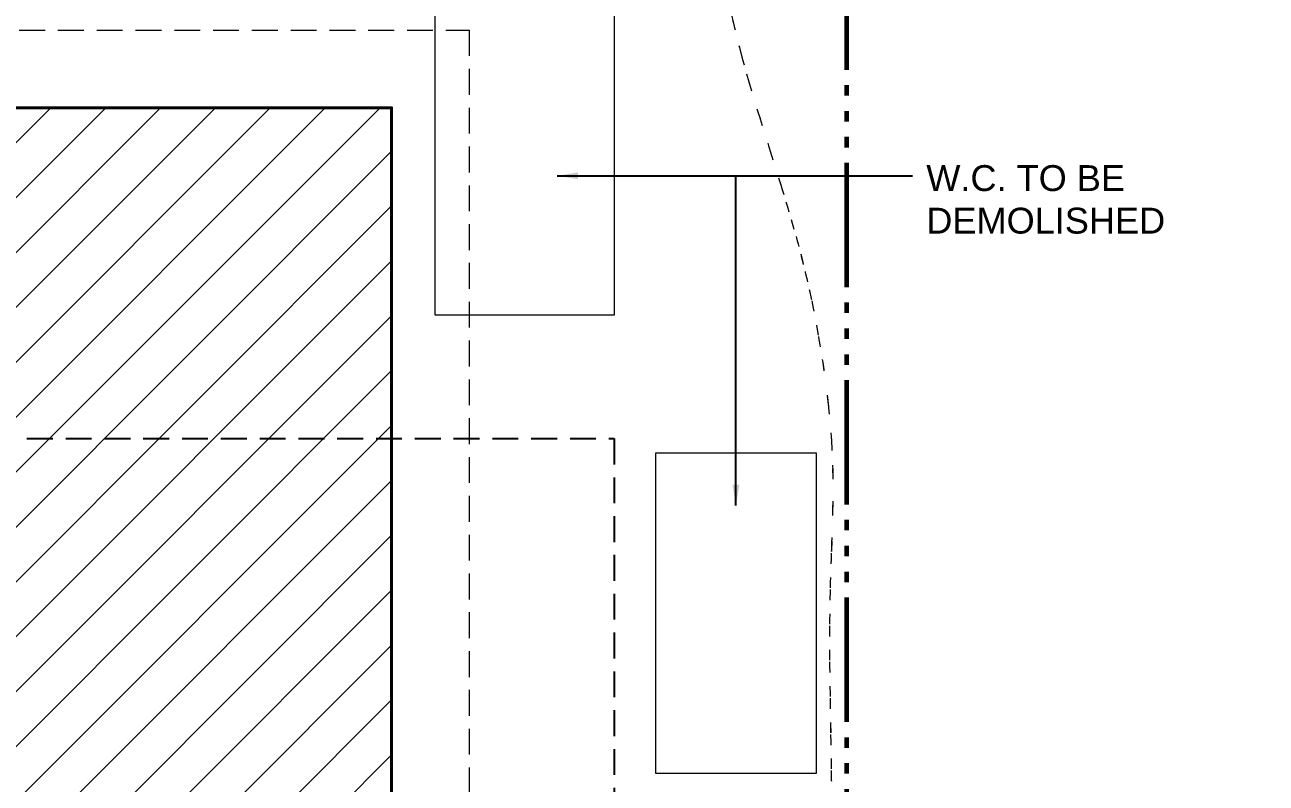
# Model space of a CAD drawing. Header units: inches. Extents: x 1367 to 15762, y 1989 to 8927.
# Drawn here: x 7736.02 to 7748.02, y 2030.2 to 2037.53 of the extents above; entities that cross this region are included whole.
import ezdxf

# ---------------------------------------------------------------- set-up
doc = ezdxf.new("R2010")
doc.units = ezdxf.units.IN
doc.header["$MEASUREMENT"] = 0
for name, pattern in [('ACAD_ISO06W100', [36, 24, -3, 0, -3, 0, -3, 0, -3]), ('DASHED2', [0.375, 0.25, -0.125]), ('DOT', [0.25, 0, -0.25])]:
    doc.linetypes.add(name, pattern=pattern)
for name, color, linetype, lineweight in [('boundary', 2, 'Continuous', 60), ('demolished', 40, 'Continuous', 25), ('EXIST.', 21, 'Continuous', 20), ('hatch', 8, 'Continuous', 5), ('text', 6, 'Continuous', 25), ('wall', 1, 'Continuous', 40), ('win', 60, 'Continuous', 9)]:
    doc.layers.add(name, color=color, linetype=linetype, lineweight=lineweight)
doc.styles.get("Standard").update_dxf_attribs({"font": 'arial.ttf', "height": 0.36})
doc.dimstyles.get("Standard").update_dxf_attribs({"dimtxt": 0.36, "dimasz": 0.2, "dimexe": 0.2, "dimexo": 0.2, "dimgap": 0.1, "dimtad": 1, "dimzin": 0, "dimdsep": 46, "dimtxsty": 'Standard', "dimblk": 'ARCHTICK', "dimcen": 0.2, "dimdle": 0.2, "dimclrd": 256, "dimclre": 256, "dimadec": 0, "dimazin": 0, "dimtfac": 1, "dimtofl": 0, "dimtmove": 2, "dimatfit": 3, "dimfxl": 0, "dimtolj": 1, "dimtzin": 0, "dimlwd": -1, "dimlwe": -1, "dimarcsym": 0})

# ---------------------------------------------------------------- blocks, each defined once
blk = doc.blocks.new('_ArchTick')
at = {"color": 0, "linetype": 'ByBlock', "const_width": 0.15}
blk.add_lwpolyline([(-0.5, -0.5), (0.5, 0.5)], dxfattribs=at)

msp = doc.modelspace()

# ---------------------------------------------------------------- hatches: boundary and pattern name
at = {"layer": 'hatch'}
h = msp.add_hatch(dxfattribs=at)
h.set_pattern_fill('ANSI31', color=256, scale=3, style=0)
h.set_pattern_definition([(45, (8001.755, 1794.68602), (-0.26516504, 0.26516504), [])])
h.paths.add_polyline_path([(7708.965, 2026.528), (7722.365, 2026.528), (7722.365, 2024.082), (7726.165, 2024.082), (7726.165, 2026.528), (7739.565, 2026.528), (7739.565, 2033.532), (7734.915, 2033.532), (7734.915, 2035.232), (7723.465, 2035.232), (7723.465, 2036.728), (7708.965, 2036.728)], flags=17)
h.paths.add_polyline_path([(7708.965, 2026.528), (7722.365, 2026.528), (7722.365, 2024.082), (7726.165, 2024.082), (7726.165, 2026.528), (7739.565, 2026.528), (7739.565, 2036.728), (7708.965, 2036.728)])
h.paths.add_polyline_path([(7708.965, 2026.528), (7722.365, 2026.528), (7722.365, 2021.513), (7726.165, 2021.513), (7726.165, 2026.528), (7739.565, 2026.528), (7739.565, 2033.532), (7734.915, 2033.532), (7734.915, 2035.232), (7723.465, 2035.232), (7723.465, 2036.728), (7708.965, 2036.728)])
h.paths.add_polyline_path([(7720.942, 2031.278), (7728.58, 2031.278), (7728.58, 2031.976), (7720.942, 2031.976)], flags=24)

# ---------------------------------------------------------------- linework, layer by layer
at = {"layer": 'boundary', "linetype": 'ACAD_ISO06W100', "ltscale": 0.05}
msp.add_line((7743.965, 2016.095), (7743.965, 2038.732), dxfattribs=at)
at = {"layer": 'demolished', "linetype": 'DASHED2'}
for p, q in [((7734.915, 2033.532), (7741.715, 2033.532)), ((7741.715, 2033.532), (7741.715, 2029.132))]:
    msp.add_line(p, q, dxfattribs=at)
at = {"layer": 'EXIST.'}
for points in [[(7739.985, 2037.822), (7741.715, 2037.822), (7741.715, 2034.723), (7739.985, 2034.723)], [(7742.12, 2033.395), (7743.668, 2033.395), (7743.668, 2030.296), (7742.12, 2030.296)]]:
    msp.add_lwpolyline(points, close=True, dxfattribs=at)
at = {"layer": 'wall'}
msp.add_lwpolyline([(7708.965, 2036.728), (7739.565, 2036.728), (7739.565, 2026.528), (7726.165, 2026.528), (7726.165, 2021.513), (7722.365, 2021.513), (7722.365, 2026.528), (7708.965, 2026.528), (7708.965, 2036.728)], dxfattribs=at)
at = {"layer": 'win', "linetype": 'DASHED2'}
msp.add_lwpolyline([(7708.215, 2037.478), (7740.315, 2037.478), (7740.315, 2025.778), (7726.915, 2025.778), (7726.915, 2020.763), (7721.615, 2020.763), (7721.615, 2025.778), (7708.215, 2025.778)], close=True, dxfattribs=at)
at = {"layer": 'win', "linetype": 'DOT'}
for points, knots in [([(7742.694, 2039.755), (7742.688, 2039.381), (7742.679, 2038.715), (7742.875, 2037.22), (7743.457, 2035.76), (7743.751, 2034.26), (7743.857, 2033.157), (7743.765, 2031.719), (7743.874, 2029.453), (7743.726, 2027.616), (7743.708, 2026.528)], [0, 0, 0, 0, 1.12076, 1.996328, 4.503738, 5.79569, 6.571861, 7.821237, 10.10869, 13.36161, 13.36161, 13.36161, 13.36161]), ([(7743.377, 2035.819), (7743.424, 2035.665), (7743.515, 2035.348), (7743.591, 2035.027), (7743.626, 2034.861)], [4.0215518, 4.0215518, 4.0215518, 4.0215518, 4.5037383, 5.0106041, 5.0106041, 5.0106041, 5.0106041]), ([(7743.377, 2035.819), (7743.424, 2035.665), (7743.515, 2035.348), (7743.591, 2035.027), (7743.626, 2034.861)], [4.0215518, 4.0215518, 4.0215518, 4.0215518, 4.5037383, 5.0106042, 5.0106042, 5.0106042, 5.0106042]), ([(7743.377, 2035.819), (7743.424, 2035.665), (7743.515, 2035.348), (7743.591, 2035.027), (7743.626, 2034.861)], [4.0215518, 4.0215518, 4.0215518, 4.0215518, 4.5037383, 5.0106041, 5.0106041, 5.0106041, 5.0106041]), ([(7743.377, 2035.819), (7743.424, 2035.665), (7743.515, 2035.348), (7743.591, 2035.027), (7743.626, 2034.861)], [4.0215518, 4.0215518, 4.0215518, 4.0215518, 4.5037383, 5.0106042, 5.0106042, 5.0106042, 5.0106042]), ([(7743.377, 2035.819), (7743.424, 2035.665), (7743.515, 2035.348), (7743.591, 2035.027), (7743.626, 2034.861)], [4.0215518, 4.0215518, 4.0215518, 4.0215518, 4.5037383, 5.0106041, 5.0106041, 5.0106041, 5.0106041]), ([(7743.377, 2035.819), (7743.424, 2035.665), (7743.515, 2035.348), (7743.591, 2035.027), (7743.626, 2034.861)], [4.0215518, 4.0215518, 4.0215518, 4.0215518, 4.5037383, 5.0106042, 5.0106042, 5.0106042, 5.0106042]), ([(7743.377, 2035.819), (7743.424, 2035.665), (7743.515, 2035.348), (7743.591, 2035.027), (7743.626, 2034.861)], [4.0215518, 4.0215518, 4.0215518, 4.0215518, 4.5037383, 5.0106041, 5.0106041, 5.0106041, 5.0106041]), ([(7743.377, 2035.819), (7743.424, 2035.665), (7743.515, 2035.348), (7743.591, 2035.027), (7743.626, 2034.861)], [4.0215518, 4.0215518, 4.0215518, 4.0215518, 4.5037383, 5.0106042, 5.0106042, 5.0106042, 5.0106042]), ([(7743.377, 2035.819), (7743.424, 2035.665), (7743.515, 2035.348), (7743.591, 2035.027), (7743.626, 2034.861)], [4.0215518, 4.0215518, 4.0215518, 4.0215518, 4.5037383, 5.0106041, 5.0106041, 5.0106041, 5.0106041]), ([(7743.377, 2035.819), (7743.424, 2035.665), (7743.515, 2035.348), (7743.591, 2035.027), (7743.626, 2034.861)], [4.0215518, 4.0215518, 4.0215518, 4.0215518, 4.5037383, 5.0106042, 5.0106042, 5.0106042, 5.0106042]), ([(7743.377, 2035.819), (7743.424, 2035.665), (7743.515, 2035.348), (7743.591, 2035.027), (7743.626, 2034.861)], [4.0215518, 4.0215518, 4.0215518, 4.0215518, 4.5037383, 5.0106041, 5.0106041, 5.0106041, 5.0106041]), ([(7743.377, 2035.819), (7743.424, 2035.665), (7743.515, 2035.348), (7743.591, 2035.027), (7743.626, 2034.861)], [4.0215518, 4.0215518, 4.0215518, 4.0215518, 4.5037383, 5.0106042, 5.0106042, 5.0106042, 5.0106042]), ([(7743.377, 2035.819), (7743.424, 2035.665), (7743.515, 2035.348), (7743.591, 2035.027), (7743.626, 2034.861)], [4.0215518, 4.0215518, 4.0215518, 4.0215518, 4.5037383, 5.0106041, 5.0106041, 5.0106041, 5.0106041]), ([(7743.377, 2035.819), (7743.424, 2035.665), (7743.515, 2035.348), (7743.591, 2035.027), (7743.626, 2034.861)], [4.0215518, 4.0215518, 4.0215518, 4.0215518, 4.5037383, 5.0106042, 5.0106042, 5.0106042, 5.0106042]), ([(7743.377, 2035.819), (7743.424, 2035.665), (7743.515, 2035.348), (7743.591, 2035.027), (7743.626, 2034.861)], [4.0215518, 4.0215518, 4.0215518, 4.0215518, 4.5037383, 5.0106041, 5.0106041, 5.0106041, 5.0106041]), ([(7743.377, 2035.819), (7743.424, 2035.665), (7743.515, 2035.348), (7743.591, 2035.027), (7743.626, 2034.861)], [4.0215518, 4.0215518, 4.0215518, 4.0215518, 4.5037383, 5.0106042, 5.0106042, 5.0106042, 5.0106042]), ([(7743.377, 2035.819), (7743.424, 2035.665), (7743.515, 2035.348), (7743.591, 2035.027), (7743.626, 2034.861)], [4.0215518, 4.0215518, 4.0215518, 4.0215518, 4.5037383, 5.0106041, 5.0106041, 5.0106041, 5.0106041]), ([(7743.377, 2035.819), (7743.424, 2035.665), (7743.515, 2035.348), (7743.591, 2035.027), (7743.626, 2034.861)], [4.0215518, 4.0215518, 4.0215518, 4.0215518, 4.5037383, 5.0106042, 5.0106042, 5.0106042, 5.0106042]), ([(7743.377, 2035.819), (7743.424, 2035.665), (7743.515, 2035.348), (7743.591, 2035.027), (7743.626, 2034.861)], [4.0215518, 4.0215518, 4.0215518, 4.0215518, 4.5037383, 5.0106041, 5.0106041, 5.0106041, 5.0106041]), ([(7743.377, 2035.819), (7743.424, 2035.665), (7743.515, 2035.348), (7743.591, 2035.027), (7743.626, 2034.861)], [4.0215518, 4.0215518, 4.0215518, 4.0215518, 4.5037383, 5.0106042, 5.0106042, 5.0106042, 5.0106042]), ([(7743.728, 2034.297), (7743.739, 2034.227), (7743.76, 2034.084), (7743.777, 2033.94), (7743.785, 2033.866)], [5.5842758, 5.5842758, 5.5842758, 5.5842758, 5.7956904, 6.0182294, 6.0182294, 6.0182294, 6.0182294]), ([(7743.728, 2034.297), (7743.739, 2034.227), (7743.76, 2034.084), (7743.777, 2033.94), (7743.785, 2033.866)], [5.5842758, 5.5842758, 5.5842758, 5.5842758, 5.7956904, 6.0182294, 6.0182294, 6.0182294, 6.0182294]), ([(7743.728, 2034.297), (7743.739, 2034.227), (7743.76, 2034.084), (7743.777, 2033.94), (7743.785, 2033.866)], [5.5842758, 5.5842758, 5.5842758, 5.5842758, 5.7956904, 6.0182294, 6.0182294, 6.0182294, 6.0182294]), ([(7743.728, 2034.297), (7743.739, 2034.227), (7743.76, 2034.084), (7743.777, 2033.94), (7743.785, 2033.866)], [5.5842758, 5.5842758, 5.5842758, 5.5842758, 5.7956904, 6.0182294, 6.0182294, 6.0182294, 6.0182294]), ([(7743.728, 2034.297), (7743.739, 2034.227), (7743.76, 2034.084), (7743.777, 2033.94), (7743.785, 2033.866)], [5.5842758, 5.5842758, 5.5842758, 5.5842758, 5.7956904, 6.0182294, 6.0182294, 6.0182294, 6.0182294]), ([(7743.728, 2034.297), (7743.739, 2034.227), (7743.76, 2034.084), (7743.777, 2033.94), (7743.785, 2033.866)], [5.5842758, 5.5842758, 5.5842758, 5.5842758, 5.7956904, 6.0182294, 6.0182294, 6.0182294, 6.0182294]), ([(7743.728, 2034.297), (7743.739, 2034.227), (7743.76, 2034.084), (7743.777, 2033.94), (7743.785, 2033.866)], [5.5842758, 5.5842758, 5.5842758, 5.5842758, 5.7956904, 6.0182294, 6.0182294, 6.0182294, 6.0182294]), ([(7743.728, 2034.297), (7743.739, 2034.227), (7743.76, 2034.084), (7743.777, 2033.94), (7743.785, 2033.866)], [5.5842758, 5.5842758, 5.5842758, 5.5842758, 5.7956904, 6.0182294, 6.0182294, 6.0182294, 6.0182294]), ([(7743.728, 2034.297), (7743.739, 2034.227), (7743.76, 2034.084), (7743.777, 2033.94), (7743.785, 2033.866)], [5.5842758, 5.5842758, 5.5842758, 5.5842758, 5.7956904, 6.0182294, 6.0182294, 6.0182294, 6.0182294]), ([(7743.728, 2034.297), (7743.739, 2034.227), (7743.76, 2034.084), (7743.777, 2033.94), (7743.785, 2033.866)], [5.5842758, 5.5842758, 5.5842758, 5.5842758, 5.7956904, 6.0182294, 6.0182294, 6.0182294, 6.0182294]), ([(7743.728, 2034.297), (7743.739, 2034.227), (7743.76, 2034.084), (7743.777, 2033.94), (7743.785, 2033.866)], [5.5842758, 5.5842758, 5.5842758, 5.5842758, 5.7956904, 6.0182294, 6.0182294, 6.0182294, 6.0182294]), ([(7743.728, 2034.297), (7743.739, 2034.227), (7743.76, 2034.084), (7743.777, 2033.94), (7743.785, 2033.866)], [5.5842758, 5.5842758, 5.5842758, 5.5842758, 5.7956904, 6.0182294, 6.0182294, 6.0182294, 6.0182294]), ([(7743.728, 2034.297), (7743.739, 2034.227), (7743.76, 2034.084), (7743.777, 2033.94), (7743.785, 2033.866)], [5.5842758, 5.5842758, 5.5842758, 5.5842758, 5.7956904, 6.0182294, 6.0182294, 6.0182294, 6.0182294]), ([(7743.728, 2034.297), (7743.739, 2034.227), (7743.76, 2034.084), (7743.777, 2033.94), (7743.785, 2033.866)], [5.5842758, 5.5842758, 5.5842758, 5.5842758, 5.7956904, 6.0182294, 6.0182294, 6.0182294, 6.0182294]), ([(7743.728, 2034.297), (7743.739, 2034.227), (7743.76, 2034.084), (7743.777, 2033.94), (7743.785, 2033.866)], [5.5842758, 5.5842758, 5.5842758, 5.5842758, 5.7956904, 6.0182294, 6.0182294, 6.0182294, 6.0182294]), ([(7743.728, 2034.297), (7743.739, 2034.227), (7743.76, 2034.084), (7743.777, 2033.94), (7743.785, 2033.866)], [5.5842758, 5.5842758, 5.5842758, 5.5842758, 5.7956904, 6.0182294, 6.0182294, 6.0182294, 6.0182294]), ([(7743.728, 2034.297), (7743.739, 2034.227), (7743.76, 2034.084), (7743.777, 2033.94), (7743.785, 2033.866)], [5.5842758, 5.5842758, 5.5842758, 5.5842758, 5.7956904, 6.0182294, 6.0182294, 6.0182294, 6.0182294]), ([(7743.728, 2034.297), (7743.739, 2034.227), (7743.76, 2034.084), (7743.777, 2033.94), (7743.785, 2033.866)], [5.5842758, 5.5842758, 5.5842758, 5.5842758, 5.7956904, 6.0182294, 6.0182294, 6.0182294, 6.0182294]), ([(7743.728, 2034.297), (7743.739, 2034.227), (7743.76, 2034.084), (7743.777, 2033.94), (7743.785, 2033.866)], [5.5842758, 5.5842758, 5.5842758, 5.5842758, 5.7956904, 6.0182294, 6.0182294, 6.0182294, 6.0182294]), ([(7743.728, 2034.297), (7743.739, 2034.227), (7743.76, 2034.084), (7743.777, 2033.94), (7743.785, 2033.866)], [5.5842758, 5.5842758, 5.5842758, 5.5842758, 5.7956904, 6.0182294, 6.0182294, 6.0182294, 6.0182294]), ([(7743.785, 2033.866), (7743.805, 2033.682), (7743.821, 2033.486), (7743.827, 2033.289), (7743.828, 2033.276)], [6.0182294, 6.0182294, 6.0182294, 6.0182294, 6.5718612, 6.6100286, 6.6100286, 6.6100286, 6.6100286]), ([(7743.785, 2033.866), (7743.805, 2033.682), (7743.821, 2033.486), (7743.827, 2033.289), (7743.828, 2033.276)], [6.0182294, 6.0182294, 6.0182294, 6.0182294, 6.5718612, 6.6100286, 6.6100286, 6.6100286, 6.6100286]), ([(7743.785, 2033.866), (7743.805, 2033.682), (7743.821, 2033.486), (7743.827, 2033.289), (7743.828, 2033.276)], [6.0182294, 6.0182294, 6.0182294, 6.0182294, 6.5718612, 6.6100286, 6.6100286, 6.6100286, 6.6100286]), ([(7743.785, 2033.866), (7743.805, 2033.682), (7743.821, 2033.486), (7743.827, 2033.289), (7743.828, 2033.276)], [6.0182294, 6.0182294, 6.0182294, 6.0182294, 6.5718612, 6.6100286, 6.6100286, 6.6100286, 6.6100286]), ([(7743.785, 2033.866), (7743.805, 2033.682), (7743.821, 2033.486), (7743.827, 2033.289), (7743.828, 2033.276)], [6.0182294, 6.0182294, 6.0182294, 6.0182294, 6.5718612, 6.6100286, 6.6100286, 6.6100286, 6.6100286]), ([(7743.785, 2033.866), (7743.805, 2033.682), (7743.821, 2033.486), (7743.827, 2033.289), (7743.828, 2033.276)], [6.0182294, 6.0182294, 6.0182294, 6.0182294, 6.5718612, 6.6100286, 6.6100286, 6.6100286, 6.6100286]), ([(7743.785, 2033.866), (7743.805, 2033.682), (7743.821, 2033.486), (7743.827, 2033.289), (7743.828, 2033.276)], [6.0182294, 6.0182294, 6.0182294, 6.0182294, 6.5718612, 6.6100286, 6.6100286, 6.6100286, 6.6100286]), ([(7743.785, 2033.866), (7743.805, 2033.682), (7743.821, 2033.486), (7743.827, 2033.289), (7743.828, 2033.276)], [6.0182294, 6.0182294, 6.0182294, 6.0182294, 6.5718612, 6.6100286, 6.6100286, 6.6100286, 6.6100286]), ([(7743.785, 2033.866), (7743.805, 2033.682), (7743.821, 2033.486), (7743.827, 2033.289), (7743.828, 2033.276)], [6.0182294, 6.0182294, 6.0182294, 6.0182294, 6.5718612, 6.6100286, 6.6100286, 6.6100286, 6.6100286]), ([(7743.785, 2033.866), (7743.805, 2033.682), (7743.821, 2033.486), (7743.827, 2033.289), (7743.828, 2033.276)], [6.0182294, 6.0182294, 6.0182294, 6.0182294, 6.5718612, 6.6100286, 6.6100286, 6.6100286, 6.6100286]), ([(7743.785, 2033.866), (7743.805, 2033.682), (7743.821, 2033.486), (7743.827, 2033.289), (7743.828, 2033.276)], [6.0182294, 6.0182294, 6.0182294, 6.0182294, 6.5718612, 6.6100286, 6.6100286, 6.6100286, 6.6100286]), ([(7743.785, 2033.866), (7743.805, 2033.682), (7743.821, 2033.486), (7743.827, 2033.289), (7743.828, 2033.276)], [6.0182294, 6.0182294, 6.0182294, 6.0182294, 6.5718612, 6.6100286, 6.6100286, 6.6100286, 6.6100286]), ([(7743.785, 2033.866), (7743.805, 2033.682), (7743.821, 2033.486), (7743.827, 2033.289), (7743.828, 2033.276)], [6.0182294, 6.0182294, 6.0182294, 6.0182294, 6.5718612, 6.6100286, 6.6100286, 6.6100286, 6.6100286]), ([(7743.785, 2033.866), (7743.805, 2033.682), (7743.821, 2033.486), (7743.827, 2033.289), (7743.828, 2033.276)], [6.0182294, 6.0182294, 6.0182294, 6.0182294, 6.5718612, 6.6100286, 6.6100286, 6.6100286, 6.6100286]), ([(7743.785, 2033.866), (7743.805, 2033.682), (7743.821, 2033.486), (7743.827, 2033.289), (7743.828, 2033.276)], [6.0182294, 6.0182294, 6.0182294, 6.0182294, 6.5718612, 6.6100286, 6.6100286, 6.6100286, 6.6100286]), ([(7743.785, 2033.866), (7743.805, 2033.682), (7743.821, 2033.486), (7743.827, 2033.289), (7743.828, 2033.276)], [6.0182294, 6.0182294, 6.0182294, 6.0182294, 6.5718612, 6.6100286, 6.6100286, 6.6100286, 6.6100286]), ([(7743.785, 2033.866), (7743.805, 2033.682), (7743.821, 2033.486), (7743.827, 2033.289), (7743.828, 2033.276)], [6.0182294, 6.0182294, 6.0182294, 6.0182294, 6.5718612, 6.6100286, 6.6100286, 6.6100286, 6.6100286]), ([(7743.785, 2033.866), (7743.805, 2033.682), (7743.821, 2033.486), (7743.827, 2033.289), (7743.828, 2033.276)], [6.0182294, 6.0182294, 6.0182294, 6.0182294, 6.5718612, 6.6100286, 6.6100286, 6.6100286, 6.6100286]), ([(7743.785, 2033.866), (7743.805, 2033.682), (7743.821, 2033.486), (7743.827, 2033.289), (7743.828, 2033.276)], [6.0182294, 6.0182294, 6.0182294, 6.0182294, 6.5718612, 6.6100286, 6.6100286, 6.6100286, 6.6100286]), ([(7743.785, 2033.866), (7743.805, 2033.682), (7743.821, 2033.486), (7743.827, 2033.289), (7743.828, 2033.276)], [6.0182294, 6.0182294, 6.0182294, 6.0182294, 6.5718612, 6.6100286, 6.6100286, 6.6100286, 6.6100286]), ([(7743.815, 2032.423), (7743.811, 2032.303), (7743.783, 2031.532), (7743.812, 2030.76), (7743.817, 2030.109)], [7.463666, 7.463666, 7.463666, 7.463666, 7.821237, 9.776606, 9.776606, 9.776606, 9.776606]), ([(7743.815, 2032.423), (7743.811, 2032.303), (7743.783, 2031.532), (7743.812, 2030.76), (7743.817, 2030.109)], [7.463666, 7.463666, 7.463666, 7.463666, 7.821237, 9.776606, 9.776606, 9.776606, 9.776606]), ([(7743.815, 2032.423), (7743.811, 2032.303), (7743.783, 2031.532), (7743.812, 2030.76), (7743.817, 2030.109)], [7.463666, 7.463666, 7.463666, 7.463666, 7.821237, 9.776606, 9.776606, 9.776606, 9.776606]), ([(7743.815, 2032.423), (7743.811, 2032.303), (7743.783, 2031.532), (7743.812, 2030.76), (7743.817, 2030.109)], [7.463666, 7.463666, 7.463666, 7.463666, 7.821237, 9.776606, 9.776606, 9.776606, 9.776606]), ([(7743.815, 2032.423), (7743.811, 2032.303), (7743.783, 2031.532), (7743.812, 2030.76), (7743.817, 2030.109)], [7.463666, 7.463666, 7.463666, 7.463666, 7.821237, 9.776606, 9.776606, 9.776606, 9.776606]), ([(7743.815, 2032.423), (7743.811, 2032.303), (7743.783, 2031.532), (7743.812, 2030.76), (7743.817, 2030.109)], [7.463666, 7.463666, 7.463666, 7.463666, 7.821237, 9.776606, 9.776606, 9.776606, 9.776606]), ([(7743.815, 2032.423), (7743.811, 2032.303), (7743.783, 2031.532), (7743.812, 2030.76), (7743.817, 2030.109)], [7.463666, 7.463666, 7.463666, 7.463666, 7.821237, 9.776606, 9.776606, 9.776606, 9.776606]), ([(7743.815, 2032.423), (7743.811, 2032.303), (7743.783, 2031.532), (7743.812, 2030.76), (7743.817, 2030.109)], [7.463666, 7.463666, 7.463666, 7.463666, 7.821237, 9.776606, 9.776606, 9.776606, 9.776606]), ([(7743.815, 2032.423), (7743.811, 2032.303), (7743.783, 2031.532), (7743.812, 2030.76), (7743.817, 2030.109)], [7.463666, 7.463666, 7.463666, 7.463666, 7.821237, 9.776606, 9.776606, 9.776606, 9.776606]), ([(7743.815, 2032.423), (7743.811, 2032.303), (7743.783, 2031.532), (7743.812, 2030.76), (7743.817, 2030.109)], [7.463666, 7.463666, 7.463666, 7.463666, 7.821237, 9.776606, 9.776606, 9.776606, 9.776606]), ([(7743.815, 2032.42), (7743.811, 2032.301), (7743.783, 2031.531), (7743.812, 2030.76), (7743.817, 2030.109)], [7.466614, 7.466614, 7.466614, 7.466614, 7.821237, 9.776606, 9.776606, 9.776606, 9.776606]), ([(7743.815, 2032.42), (7743.811, 2032.301), (7743.783, 2031.531), (7743.812, 2030.76), (7743.817, 2030.109)], [7.466614, 7.466614, 7.466614, 7.466614, 7.821237, 9.776606, 9.776606, 9.776606, 9.776606]), ([(7743.815, 2032.42), (7743.811, 2032.301), (7743.783, 2031.531), (7743.812, 2030.76), (7743.817, 2030.109)], [7.466614, 7.466614, 7.466614, 7.466614, 7.821237, 9.776606, 9.776606, 9.776606, 9.776606]), ([(7743.815, 2032.42), (7743.811, 2032.301), (7743.783, 2031.531), (7743.812, 2030.76), (7743.817, 2030.109)], [7.466614, 7.466614, 7.466614, 7.466614, 7.821237, 9.776606, 9.776606, 9.776606, 9.776606]), ([(7743.815, 2032.42), (7743.811, 2032.301), (7743.783, 2031.531), (7743.812, 2030.76), (7743.817, 2030.109)], [7.466614, 7.466614, 7.466614, 7.466614, 7.821237, 9.776606, 9.776606, 9.776606, 9.776606]), ([(7743.815, 2032.42), (7743.811, 2032.301), (7743.783, 2031.531), (7743.812, 2030.76), (7743.817, 2030.109)], [7.466614, 7.466614, 7.466614, 7.466614, 7.821237, 9.776606, 9.776606, 9.776606, 9.776606]), ([(7743.815, 2032.42), (7743.811, 2032.301), (7743.783, 2031.531), (7743.812, 2030.76), (7743.817, 2030.109)], [7.466614, 7.466614, 7.466614, 7.466614, 7.821237, 9.776606, 9.776606, 9.776606, 9.776606]), ([(7743.815, 2032.42), (7743.811, 2032.301), (7743.783, 2031.531), (7743.812, 2030.76), (7743.817, 2030.109)], [7.466614, 7.466614, 7.466614, 7.466614, 7.821237, 9.776606, 9.776606, 9.776606, 9.776606]), ([(7743.815, 2032.42), (7743.811, 2032.301), (7743.783, 2031.531), (7743.812, 2030.76), (7743.817, 2030.109)], [7.466614, 7.466614, 7.466614, 7.466614, 7.821237, 9.776606, 9.776606, 9.776606, 9.776606]), ([(7743.815, 2032.42), (7743.811, 2032.301), (7743.783, 2031.531), (7743.812, 2030.76), (7743.817, 2030.109)], [7.466614, 7.466614, 7.466614, 7.466614, 7.821237, 9.776606, 9.776606, 9.776606, 9.776606])]:
    msp.add_open_spline(points, degree=3, knots=knots, dxfattribs=at)
msp.add_spline([(7742.694, 2039.755), (7742.708, 2038.635), (7742.822, 2037.766), (7743.509, 2035.355), (7743.758, 2034.087), (7743.826, 2033.314), (7743.804, 2032.065), (7743.818, 2029.777), (7743.705, 2026.169), (7743.99, 2023.45), (7744.939, 2021.059), (7746.742, 2016.583), (7747.116, 2014.579), (7747.722, 2009.485), (7746.695, 2006.446), (7746.228, 2004.07), (7745.948, 2002.019), (7745.762, 1999.922)], degree=3, dxfattribs=at)
for points in [[(7742.862, 2037.579), (7742.902, 2037.403), (7742.948, 2037.228), (7742.997, 2037.054)], [(7742.862, 2037.579), (7742.902, 2037.403), (7742.948, 2037.228), (7742.997, 2037.054)], [(7742.862, 2037.579), (7742.902, 2037.403), (7742.948, 2037.228), (7742.997, 2037.054)], [(7742.862, 2037.579), (7742.902, 2037.403), (7742.948, 2037.228), (7742.997, 2037.054)], [(7742.862, 2037.579), (7742.902, 2037.403), (7742.948, 2037.228), (7742.997, 2037.054)], [(7742.862, 2037.579), (7742.902, 2037.403), (7742.948, 2037.228), (7742.997, 2037.054)], [(7742.862, 2037.579), (7742.902, 2037.403), (7742.948, 2037.228), (7742.997, 2037.054)], [(7742.862, 2037.579), (7742.902, 2037.403), (7742.948, 2037.228), (7742.997, 2037.054)], [(7742.862, 2037.579), (7742.902, 2037.403), (7742.948, 2037.228), (7742.997, 2037.054)], [(7742.862, 2037.579), (7742.902, 2037.403), (7742.948, 2037.228), (7742.997, 2037.054)], [(7742.862, 2037.579), (7742.902, 2037.403), (7742.948, 2037.228), (7742.997, 2037.054)], [(7742.862, 2037.579), (7742.902, 2037.403), (7742.948, 2037.228), (7742.997, 2037.054)], [(7742.862, 2037.579), (7742.902, 2037.403), (7742.948, 2037.228), (7742.997, 2037.054)], [(7742.862, 2037.579), (7742.902, 2037.403), (7742.948, 2037.228), (7742.997, 2037.054)], [(7742.862, 2037.579), (7742.902, 2037.403), (7742.948, 2037.228), (7742.997, 2037.054)], [(7742.862, 2037.579), (7742.902, 2037.403), (7742.948, 2037.228), (7742.997, 2037.054)], [(7742.862, 2037.579), (7742.902, 2037.403), (7742.948, 2037.228), (7742.997, 2037.054)], [(7742.862, 2037.579), (7742.902, 2037.403), (7742.948, 2037.228), (7742.997, 2037.054)], [(7742.862, 2037.579), (7742.902, 2037.403), (7742.948, 2037.228), (7742.997, 2037.054)], [(7742.862, 2037.579), (7742.902, 2037.403), (7742.948, 2037.228), (7742.997, 2037.054)], [(7742.997, 2037.054), (7743.115, 2036.641), (7743.253, 2036.232), (7743.377, 2035.819)], [(7742.997, 2037.054), (7743.115, 2036.641), (7743.253, 2036.232), (7743.377, 2035.819)], [(7742.997, 2037.054), (7743.115, 2036.641), (7743.253, 2036.232), (7743.377, 2035.819)], [(7742.997, 2037.054), (7743.115, 2036.641), (7743.253, 2036.232), (7743.377, 2035.819)], [(7742.997, 2037.054), (7743.115, 2036.641), (7743.253, 2036.232), (7743.377, 2035.819)], [(7742.997, 2037.054), (7743.115, 2036.641), (7743.253, 2036.232), (7743.377, 2035.819)], [(7742.997, 2037.054), (7743.115, 2036.641), (7743.253, 2036.232), (7743.377, 2035.819)], [(7742.997, 2037.054), (7743.115, 2036.641), (7743.253, 2036.232), (7743.377, 2035.819)], [(7742.997, 2037.054), (7743.115, 2036.641), (7743.253, 2036.232), (7743.377, 2035.819)], [(7742.997, 2037.054), (7743.115, 2036.641), (7743.253, 2036.232), (7743.377, 2035.819)], [(7742.997, 2037.054), (7743.115, 2036.641), (7743.253, 2036.232), (7743.377, 2035.819)], [(7742.997, 2037.054), (7743.115, 2036.641), (7743.253, 2036.232), (7743.377, 2035.819)], [(7742.997, 2037.054), (7743.115, 2036.641), (7743.253, 2036.232), (7743.377, 2035.819)], [(7742.997, 2037.054), (7743.115, 2036.641), (7743.253, 2036.232), (7743.377, 2035.819)], [(7742.997, 2037.054), (7743.115, 2036.641), (7743.253, 2036.232), (7743.377, 2035.819)], [(7742.997, 2037.054), (7743.115, 2036.641), (7743.253, 2036.232), (7743.377, 2035.819)], [(7742.997, 2037.054), (7743.115, 2036.641), (7743.253, 2036.232), (7743.377, 2035.819)], [(7742.997, 2037.054), (7743.115, 2036.641), (7743.253, 2036.232), (7743.377, 2035.819)], [(7742.997, 2037.054), (7743.115, 2036.641), (7743.253, 2036.232), (7743.377, 2035.819)], [(7742.997, 2037.054), (7743.115, 2036.641), (7743.253, 2036.232), (7743.377, 2035.819)], [(7743.626, 2034.861), (7743.665, 2034.674), (7743.699, 2034.486), (7743.728, 2034.297)], [(7743.626, 2034.861), (7743.665, 2034.674), (7743.699, 2034.486), (7743.728, 2034.297)], [(7743.626, 2034.861), (7743.665, 2034.674), (7743.699, 2034.486), (7743.728, 2034.297)], [(7743.626, 2034.861), (7743.665, 2034.674), (7743.699, 2034.486), (7743.728, 2034.297)], [(7743.626, 2034.861), (7743.665, 2034.674), (7743.699, 2034.486), (7743.728, 2034.297)], [(7743.626, 2034.861), (7743.665, 2034.674), (7743.699, 2034.486), (7743.728, 2034.297)], [(7743.626, 2034.861), (7743.665, 2034.674), (7743.699, 2034.486), (7743.728, 2034.297)], [(7743.626, 2034.861), (7743.665, 2034.674), (7743.699, 2034.486), (7743.728, 2034.297)], [(7743.626, 2034.861), (7743.665, 2034.674), (7743.699, 2034.486), (7743.728, 2034.297)], [(7743.626, 2034.861), (7743.665, 2034.674), (7743.699, 2034.486), (7743.728, 2034.297)], [(7743.626, 2034.861), (7743.665, 2034.674), (7743.699, 2034.486), (7743.728, 2034.297)], [(7743.626, 2034.861), (7743.665, 2034.674), (7743.699, 2034.486), (7743.728, 2034.297)], [(7743.626, 2034.861), (7743.665, 2034.674), (7743.699, 2034.486), (7743.728, 2034.297)], [(7743.626, 2034.861), (7743.665, 2034.674), (7743.699, 2034.486), (7743.728, 2034.297)], [(7743.626, 2034.861), (7743.665, 2034.674), (7743.699, 2034.486), (7743.728, 2034.297)], [(7743.626, 2034.861), (7743.665, 2034.674), (7743.699, 2034.486), (7743.728, 2034.297)], [(7743.626, 2034.861), (7743.665, 2034.674), (7743.699, 2034.486), (7743.728, 2034.297)], [(7743.626, 2034.861), (7743.665, 2034.674), (7743.699, 2034.486), (7743.728, 2034.297)], [(7743.626, 2034.861), (7743.665, 2034.674), (7743.699, 2034.486), (7743.728, 2034.297)], [(7743.626, 2034.861), (7743.665, 2034.674), (7743.699, 2034.486), (7743.728, 2034.297)], [(7743.828, 2033.276), (7743.836, 2032.992), (7743.826, 2032.707), (7743.815, 2032.423)], [(7743.828, 2033.276), (7743.836, 2032.991), (7743.825, 2032.705), (7743.815, 2032.42)], [(7743.828, 2033.276), (7743.836, 2032.992), (7743.826, 2032.707), (7743.815, 2032.423)], [(7743.828, 2033.276), (7743.836, 2032.991), (7743.825, 2032.705), (7743.815, 2032.42)], [(7743.828, 2033.276), (7743.836, 2032.992), (7743.826, 2032.707), (7743.815, 2032.423)], [(7743.828, 2033.276), (7743.836, 2032.991), (7743.825, 2032.705), (7743.815, 2032.42)], [(7743.828, 2033.276), (7743.836, 2032.992), (7743.826, 2032.707), (7743.815, 2032.423)], [(7743.828, 2033.276), (7743.836, 2032.991), (7743.825, 2032.705), (7743.815, 2032.42)], [(7743.828, 2033.276), (7743.836, 2032.992), (7743.826, 2032.707), (7743.815, 2032.423)], [(7743.828, 2033.276), (7743.836, 2032.991), (7743.825, 2032.705), (7743.815, 2032.42)], [(7743.828, 2033.276), (7743.836, 2032.992), (7743.826, 2032.707), (7743.815, 2032.423)], [(7743.828, 2033.276), (7743.836, 2032.991), (7743.825, 2032.705), (7743.815, 2032.42)], [(7743.828, 2033.276), (7743.836, 2032.992), (7743.826, 2032.707), (7743.815, 2032.423)], [(7743.828, 2033.276), (7743.836, 2032.991), (7743.825, 2032.705), (7743.815, 2032.42)], [(7743.828, 2033.276), (7743.836, 2032.992), (7743.826, 2032.707), (7743.815, 2032.423)], [(7743.828, 2033.276), (7743.836, 2032.991), (7743.825, 2032.705), (7743.815, 2032.42)], [(7743.828, 2033.276), (7743.836, 2032.992), (7743.826, 2032.707), (7743.815, 2032.423)], [(7743.828, 2033.276), (7743.836, 2032.991), (7743.825, 2032.705), (7743.815, 2032.42)], [(7743.828, 2033.276), (7743.836, 2032.992), (7743.826, 2032.707), (7743.815, 2032.423)], [(7743.828, 2033.276), (7743.836, 2032.991), (7743.825, 2032.705), (7743.815, 2032.42)]]:
    msp.add_open_spline(points, degree=3, dxfattribs=at)

# ---------------------------------------------------------------- texts
at = {"layer": 'text'}
for s, p in [('W.C. TO BE ', (7744.734, 2035.923)), ('DEMOLISHED', (7744.734, 2035.512))]:
    msp.add_text(s, height=0.25, dxfattribs=at).set_placement(p)

# ---------------------------------------------------------------- leaders
for points in [[(7741.167, 2036.07), (7742.894, 2036.07)], [(7742.894, 2032.885), (7742.894, 2036.07), (7744.601, 2036.07)]]:
    msp.add_leader(points, dimstyle='Standard', dxfattribs=at)

doc.saveas('drawing.dxf')
